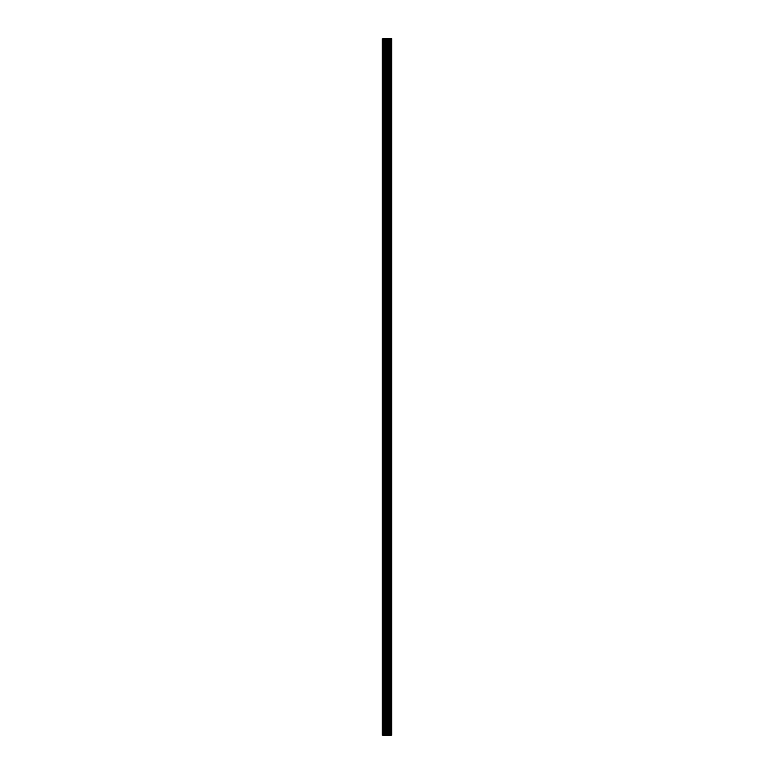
<?xml version="1.0" encoding="UTF-8"?>
<svg xmlns="http://www.w3.org/2000/svg" width="774" height="774" viewBox="0 0 774 774"><rect width="100%" height="100%" fill="white"/><g stroke="black" fill="none" stroke-linecap="round" stroke-linejoin="round"><path stroke-width="1.16" d="M390.58 38.7L390.58 735.3M390.338 38.7L390.338 735.3M389.854 38.7L389.854 735.3M388.887 38.7L388.887 735.3M388.558 38.7L388.558 735.3M387.513 38.7L387.513 735.3M387.358 38.7L387.358 735.3M386.642 38.7L386.642 735.3M386.487 38.7L386.487 735.3M385.442 38.7L385.442 735.3M385.113 38.7L385.113 735.3M384.146 38.7L384.146 735.3M383.662 38.7L383.662 735.3M383.42 38.7L383.42 735.3M391.547 38.7L382.453 38.7L382.453 735.3L391.547 735.3L391.547 38.7"/></g></svg>
